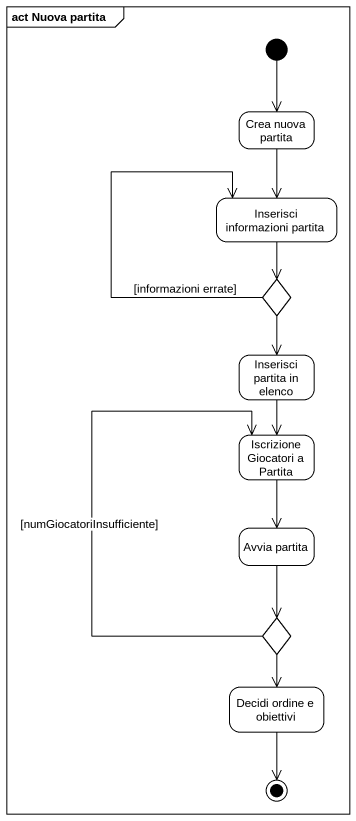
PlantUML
@startuml
mainframe act Nuova partita
hide empty description
state "Crea nuova partita" as Crea_nuova_partita
state "Inserisci informazioni partita" as Inserisci_informazioni
state choice1 <<choice>>
state "Inserisci partita in elenco" as Inserisci_partita_in_elenco
state "Iscrizione Giocatori a Partita" as Iscrizione_Giocatori_a
state "Avvia partita" as Avvia_partita
state choice2 <<choice>>
state "Decidi ordine e obiettivi" as Decidi_ordine_e_obiettivi
[*] --> Crea_nuova_partita
Crea_nuova_partita --> Inserisci_informazioni
Inserisci_informazioni --> choice1
choice1 -up-> Inserisci_informazioni : [informazioni errate]
choice1 --> Inserisci_partita_in_elenco
Inserisci_partita_in_elenco --> Iscrizione_Giocatori_a
Iscrizione_Giocatori_a --> Avvia_partita
Avvia_partita --> choice2
choice2 -up-> Iscrizione_Giocatori_a : [numGiocatoriInsufficiente]
choice2 --> Decidi_ordine_e_obiettivi
Decidi_ordine_e_obiettivi --> [*]
@enduml
